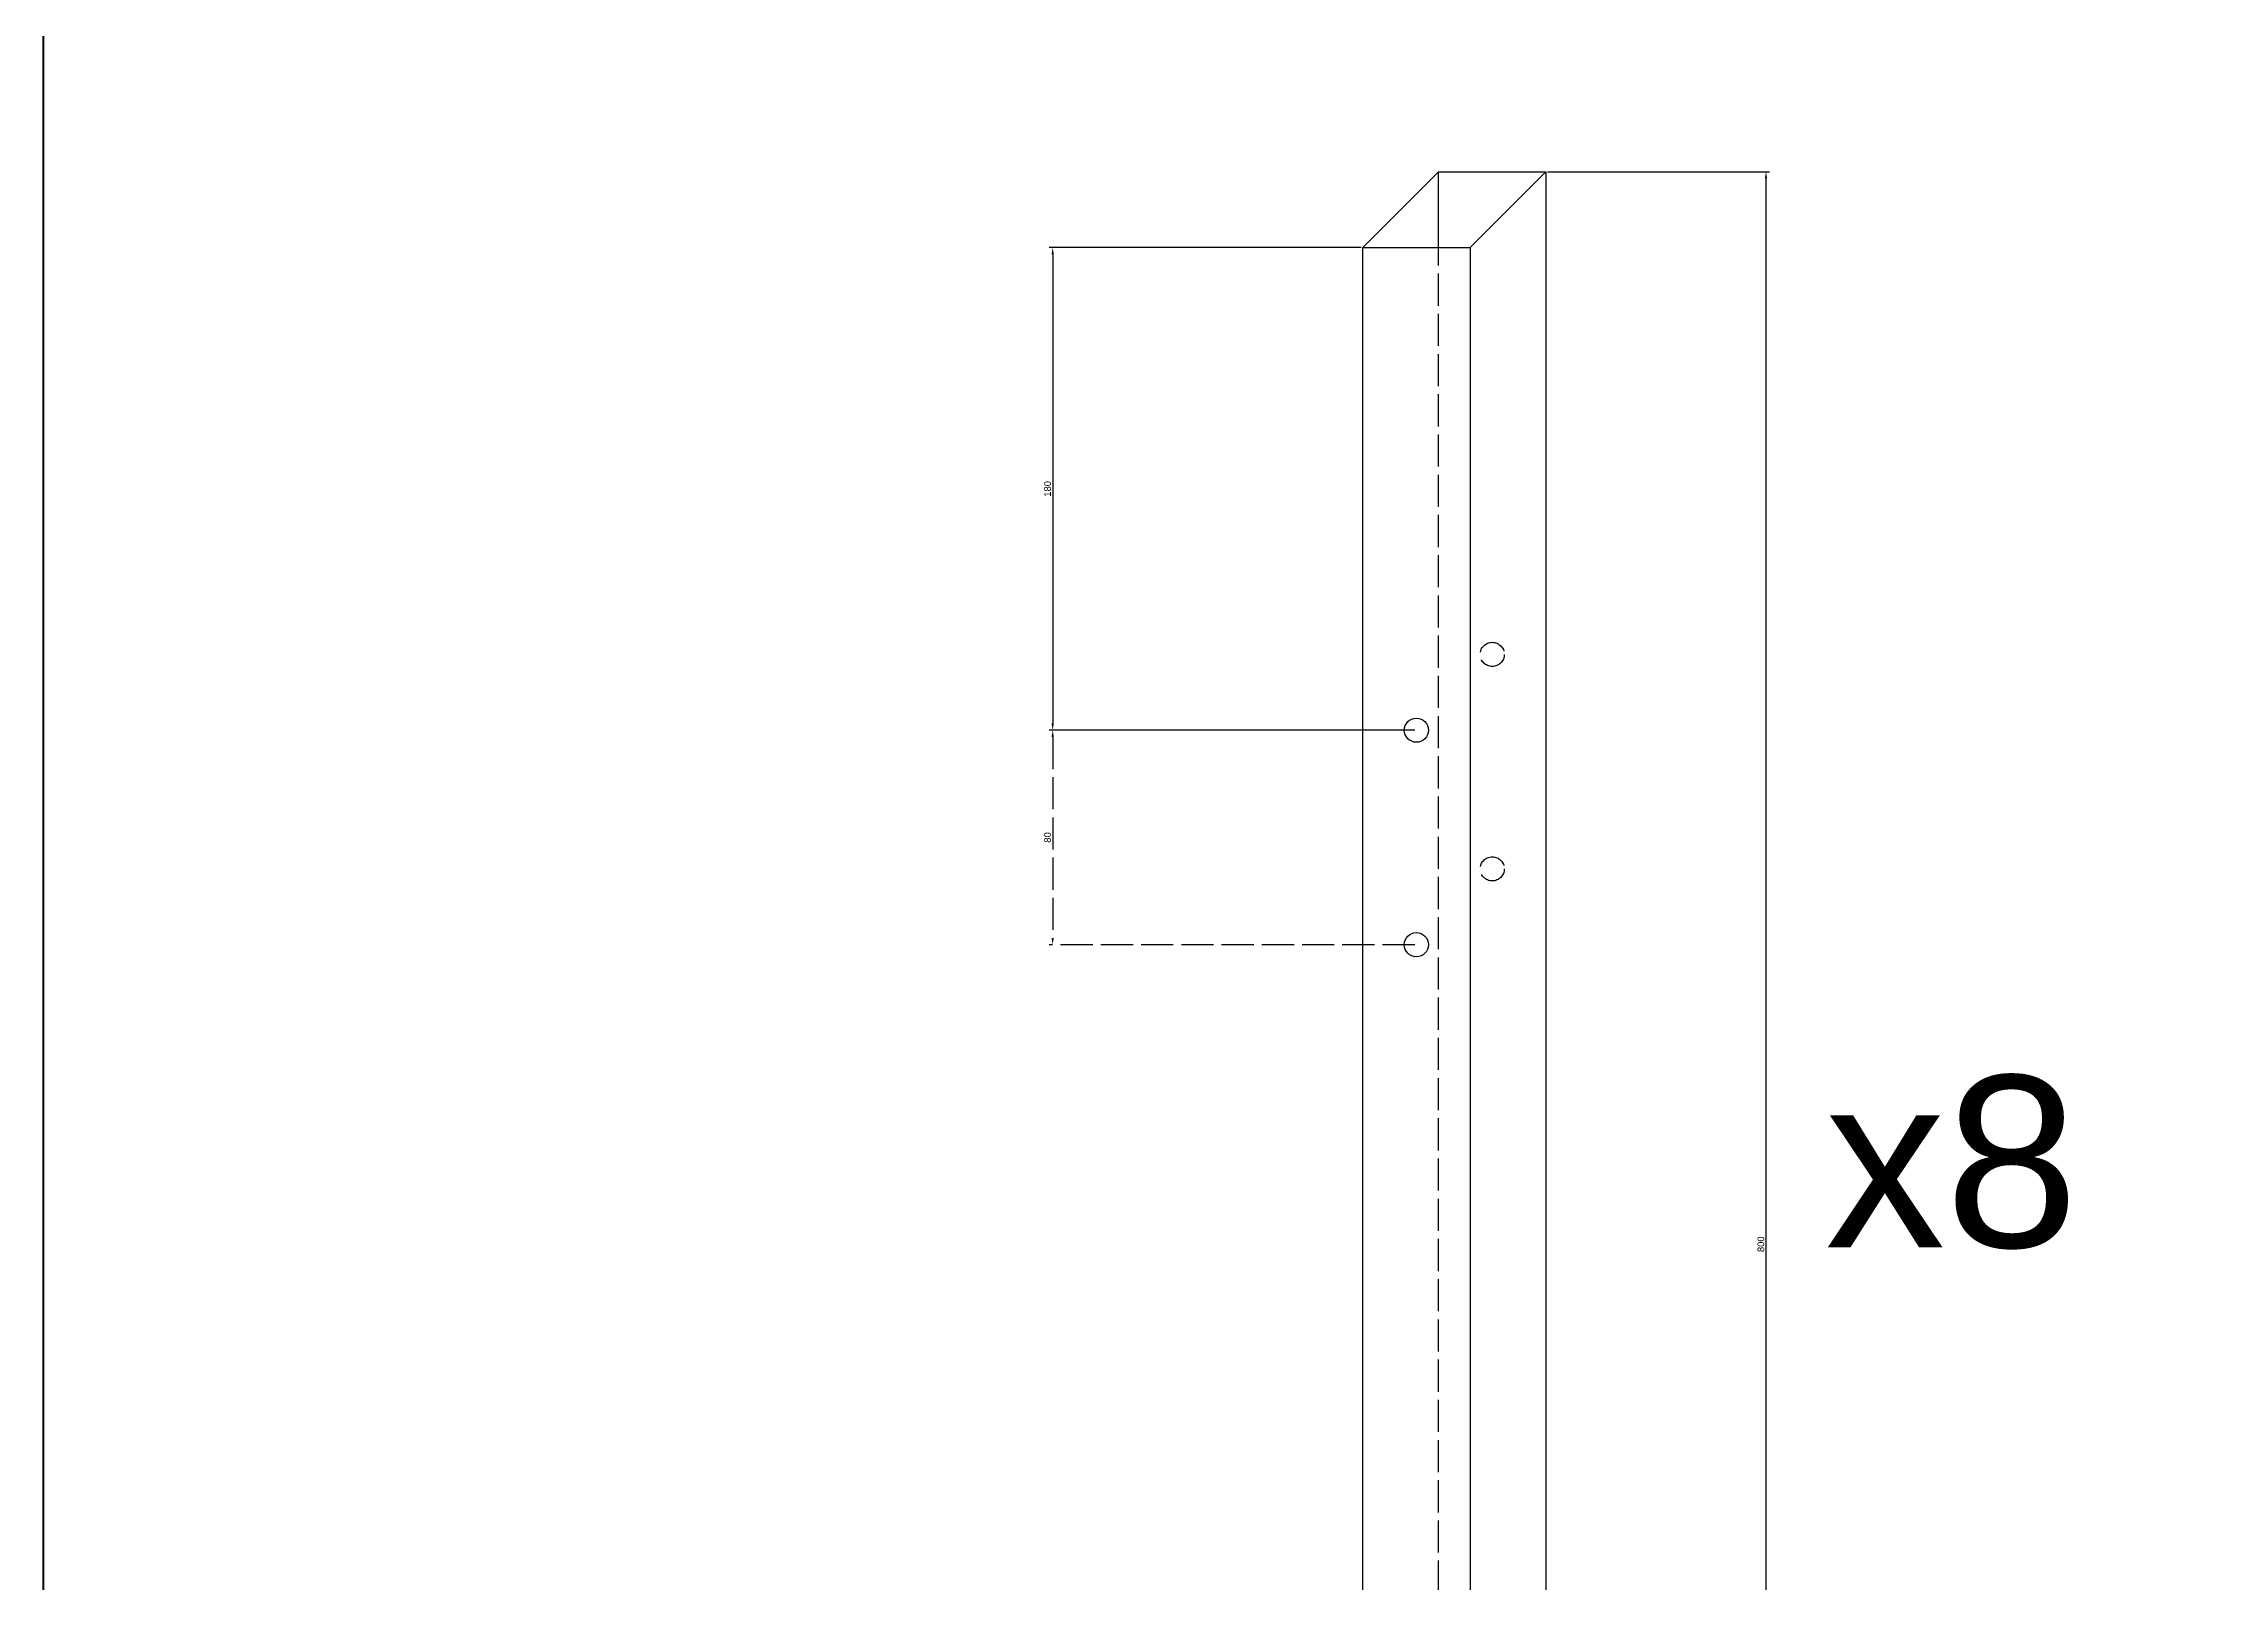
# Model space of a CAD drawing. Header units: millimetres. Extents: x 759 to 5289, y 654 to 5824.
# Drawn here: x 759 to 1572, y 4535 to 5109 of the extents above; entities that cross this region are included whole.
import ezdxf

# ---------------------------------------------------------------- set-up
doc = ezdxf.new("R2010")
doc.units = ezdxf.units.MM
doc.linetypes.add('ACAD_ISO02W100', pattern=[15, 12, -3])
doc.styles.get("Standard").update_dxf_attribs({"font": 'arial.ttf'})
doc.dimstyles.new('ISO-25', dxfattribs={"dimtxt": 2.5, "dimasz": 2.5, "dimexe": 1.25, "dimexo": 0.625, "dimtad": 1, "dimtxsty": 'Standard', "dimcen": 2.5, "dimadec": 0, "dimazin": 0, "dimtfac": 1, "dimtmove": 0, "dimatfit": 3, "dimfxl": 1, "dimarcsym": 0})

# ---------------------------------------------------------------- blocks, each defined once
blk = doc.blocks.new('*D28')
at = {"color": 0, "lineweight": -2, "transparency": 16777216}
for p, q in [((1249.69, 5033.04), (1133.47, 5033.04)), ((1134.72, 5030.54), (1134.72, 4855.54)), ((1269.69, 4853.04), (1133.47, 4853.04))]:
    blk.add_line(p, q, dxfattribs=at)
at = {"color": 0, "transparency": 16777216}
for points in [[(1134.31, 5030.54), (1135.14, 5030.54), (1134.72, 5033.04)], [(1134.31, 4855.54), (1135.14, 4855.54), (1134.72, 4853.04)]]:
    blk.add_solid(points, dxfattribs=at)
at = {"layer": 'Defpoints', "color": 0, "transparency": 16777216}
for p in [(1250.31, 5033.04), (1134.72, 4853.04), (1270.31, 4853.04)]:
    blk.add_point(p, dxfattribs=at)
at = {"color": 0, "lineweight": 100, "transparency": 16777216, "insert": (1132.82, 4943.04), "char_height": 2.5, "attachment_point": 5, "rotation": 90}
blk.add_mtext('180', dxfattribs=at)
blk = doc.blocks.new('*D29')
at = {"color": 0, "linetype": 'ACAD_ISO02W100', "lineweight": -2, "transparency": 16777216}
for p, q in [((1269.69, 4853.04), (1133.47, 4853.04)), ((1134.72, 4850.54), (1134.72, 4775.54)), ((1269.69, 4773.04), (1133.47, 4773.04))]:
    blk.add_line(p, q, dxfattribs=at)
at = {"color": 0, "linetype": 'ACAD_ISO02W100', "transparency": 16777216}
for points in [[(1134.31, 4850.54), (1135.14, 4850.54), (1134.72, 4853.04)], [(1134.31, 4775.54), (1135.14, 4775.54), (1134.72, 4773.04)]]:
    blk.add_solid(points, dxfattribs=at)
at = {"layer": 'Defpoints', "color": 0, "linetype": 'ACAD_ISO02W100', "transparency": 16777216}
for p in [(1270.31, 4853.04), (1134.72, 4773.04), (1270.31, 4773.04)]:
    blk.add_point(p, dxfattribs=at)
at = {"color": 0, "linetype": 'ACAD_ISO02W100', "lineweight": 100, "transparency": 16777216, "insert": (1132.82, 4813.04), "char_height": 2.5, "attachment_point": 5, "rotation": 90}
blk.add_mtext('80', dxfattribs=at)
blk = doc.blocks.new('*D32')
at = {"color": 0, "lineweight": -2, "transparency": 16777216}
for p, q in [((1319.22, 5061.33), (1401.9, 5061.33)), ((1400.65, 5058.83), (1400.65, 4263.83)), ((1319.22, 4261.33), (1401.9, 4261.33))]:
    blk.add_line(p, q, dxfattribs=at)
at = {"color": 0, "transparency": 16777216}
for points in [[(1400.24, 5058.83), (1401.07, 5058.83), (1400.65, 5061.33)], [(1400.24, 4263.83), (1401.07, 4263.83), (1400.65, 4261.33)]]:
    blk.add_solid(points, dxfattribs=at)
at = {"layer": 'Defpoints', "color": 0, "transparency": 16777216}
for p in [(1318.59, 5061.33), (1318.59, 4261.33), (1400.65, 4261.33)]:
    blk.add_point(p, dxfattribs=at)
at = {"color": 0, "lineweight": 100, "transparency": 16777216, "insert": (1398.75, 4661.33), "char_height": 2.5, "attachment_point": 5, "rotation": 90}
blk.add_mtext('800', dxfattribs=at)

msp = doc.modelspace()

# ---------------------------------------------------------------- linework, layer by layer
for p, q in [((1278.595, 5061.326), (1250.311, 5033.042)), ((1278.595, 5061.326), (1318.595, 5061.326)), ((1278.595, 5033.042), (1278.595, 5061.326)), ((1290.311, 5033.042), (1318.595, 5061.326)), ((1318.595, 5061.326), (1318.595, 4261.326)), ((1250.311, 5033.042), (1290.311, 5033.042)), ((1250.311, 4233.042), (1250.311, 5033.042)), ((1290.311, 5033.042), (1290.311, 4233.042))]:
    msp.add_line(p, q)
at = {"linetype": 'ACAD_ISO02W100'}
msp.add_line((1278.595, 4261.326), (1278.595, 5033.042), dxfattribs=at)
at = {"lineweight": 100}
msp.add_lwpolyline([(758.531, 5577.799), (2384.552, 5577.799), (2384.552, 3961.338), (758.531, 3961.338)], close=True, dxfattribs=at)
at = {"linetype": 'ACAD_ISO02W100'}
for centre in [(1298.595, 4881.326), (1298.595, 4801.326)]:
    msp.add_circle(centre, 4.5, dxfattribs=at)
for centre in [(1270.311, 4853.042), (1270.311, 4773.042)]:
    msp.add_circle(centre, 4.5)

# ---------------------------------------------------------------- texts
msp.add_text('x8', height=64).set_placement((1422.71, 4660.215))

# ---------------------------------------------------------------- dimensions: what is measured, and where the dimension line sits
at = {"lineweight": 100}
for base, p1, p2, picture, middle in [((1400.655, 4261.326), (1318.595, 5061.326), (1318.595, 4261.326), '*D32', (1398.753, 4661.326)), ((1134.723, 4853.042), (1250.311, 5033.042), (1270.311, 4853.042), '*D28', (1132.821, 4943.042))]:
    dim = msp.add_linear_dim(base=base, p1=p1, p2=p2, angle=90, dimstyle='ISO-25', dxfattribs=at)
    dim.commit()
    dim.dimension.update_dxf_attribs({"geometry": picture, "text_midpoint": middle})
at = {"linetype": 'ACAD_ISO02W100', "lineweight": 100}
dim = msp.add_linear_dim(base=(1134.723, 4773.042), p1=(1270.311, 4853.042), p2=(1270.311, 4773.042), angle=90, dimstyle='ISO-25', dxfattribs=at)
dim.commit()
dim.dimension.update_dxf_attribs({"geometry": '*D29', "text_midpoint": (1132.821, 4813.042)})

doc.saveas('drawing.dxf')
